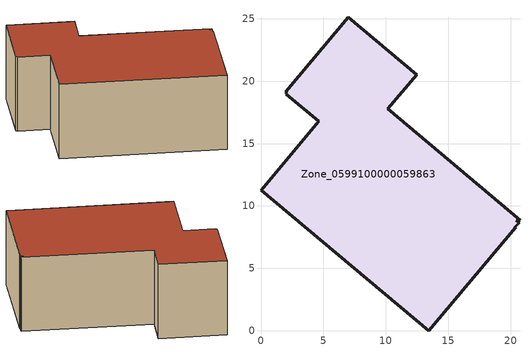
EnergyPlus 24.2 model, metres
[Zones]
Zone_0599100000059863
 floor ground (C_G): 12.45,20.52 10.16,17.79 20.74,8.87 20.46,8.84 20.66,8.68 20.33,8.3 20.38,8.28 13.42,0 0,11.28 4.62,16.77 2.02,18.95 2.07,19.01 1.96,19.15 6.98,25.12 z0
 wall outside (C_F): 0,11.28 13.42,0 20.38,8.28 20.33,8.3 20.66,8.68 20.46,8.84 20.74,8.87 10.16,17.79 12.45,20.52 6.98,25.12 1.96,19.15 2.07,19.01 2.02,18.95 4.62,16.77 0,11.28 z0:8.46
 roof outside (C_R): 20.74,8.87 10.16,17.79 12.45,20.52 6.98,25.12 1.96,19.15 2.07,19.01 2.02,18.95 4.62,16.77 0,11.28 13.42,0 20.38,8.28 20.33,8.3 20.66,8.68 20.46,8.84 z8.46
[BUILDING]
Pand.0599100000059863: North Axis=0; Terrain=City; Loads Convergence Tolerance Value=0.04; Temperature Convergence Tolerance Value=0.4; Solar Distribution=FullExterior; Maximum Number of Warmup Days=25; Minimum Number of Warmup Days=1
[Site:Location]
Rotterdam.The.Hague.AP_ZH_NLD Design_Conditions: Latitude=51.96; Longitude=4.45; Time Zone=1; Elevation=-4.5
[SITE:GROUNDTEMPERATURE:BUILDINGSURFACE]
18, 18, 18, 18, 18, 18, 18, 18, 18, 18, 18, 18
[MATERIAL] Thermal Absorptance=0.9; Solar Absorptance=0.7; Visible Absorptance=0.7
Name | Roughness | Thickness | Conductivity | Density | Specific Heat
G.D.1992-2005 | MediumSmooth | 0.15 | 0.06 | 540 | 1210
F.D.1992-2005 | Rough | 0.3 | 0.12 | 1920 | 840
R.D.1992-2005 | MediumRough | 0.2 | 0.08 | 1500 | 1000
[CONSTRUCTION]
C_G: G.D.1992-2005
C_F: F.D.1992-2005
C_R: R.D.1992-2005
[ZONE]
Zone_0599100000059863: Type=1; Multiplier=1; Ceiling Height=Autocalculate; Volume=Autocalculate; Floor Area=autocalculate; Part of Total Floor Area=Yes
[ZONEINFILTRATION:DESIGNFLOWRATE]
Infil_Zone_0599100000059863: Zone or ZoneList or Space or SpaceList=Zone_0599100000059863; Schedule=AlwaysOn; Design Flow Rate Calculation Method=Flow/Area; Flow Rate per Floor Area=0.0021; Constant Term Coefficient=1; Temperature Term Coefficient=0; Velocity Term Coefficient=0; Velocity Squared Term Coefficient=0
[HVACTEMPLATE:ZONE:IDEALLOADSAIRSYSTEM]
Zone_0599100000059863: Maximum Heating Supply Air Temperature=50; Minimum Cooling Supply Air Temperature=13; Maximum Heating Supply Air Humidity Ratio=0.0156; Minimum Cooling Supply Air Humidity Ratio=0.0077; Heating Limit=NoLimit; Cooling Limit=NoLimit; Dehumidification Control Type=ConstantSensibleHeatRatio; Cooling Sensible Heat Ratio=0.7; Dehumidification Setpoint=60; Humidification Control Type=None; Humidification Setpoint=30; Outdoor Air Method=None; Outdoor Air Flow Rate per Person=0.00944; Outdoor Air Flow Rate per Zone Floor Area=0; Outdoor Air Flow Rate per Zone=0; Demand Controlled Ventilation Type=None; Outdoor Air Economizer Type=NoEconomizer; Heat Recovery Type=None; Sensible Heat Recovery Effectiveness=0.7; Latent Heat Recovery Effectiveness=0.65
[ZONECONTROL:THERMOSTAT]
ThermostatControl_Zone_0599100000059863: Zone or ZoneList=Zone_0599100000059863; Control Type Schedule=DualSetpointControlType; Control 1=Thermostat_Zone_0599100000059863; Temperature Difference Between Cutout And Setpoint=0
[THERMOSTATSETPOINT:DUALSETPOINT]
Thermostat_Zone_0599100000059863: Heating Setpoint Temperature Schedule=HeatingSetpoint_Zone_0599100000059863; Cooling Setpoint Temperature Schedule=CoolingSetpoint_Zone_0599100000059863
[SCHEDULE:COMPACT]
HeatingSetpoint_Zone_0599100000059863: Through: 12/31, For: AllDays, Until: 24:00, 21
CoolingSetpoint_Zone_0599100000059863: Through: 12/31, For: AllDays, Until: 24:00, 24
DualSetpointControlType: Through: 12/31, For: AllDays, Until: 24:00, 4
AlwaysOn: Through: 12/31, For: AllDays, Until: 24:00, 1
